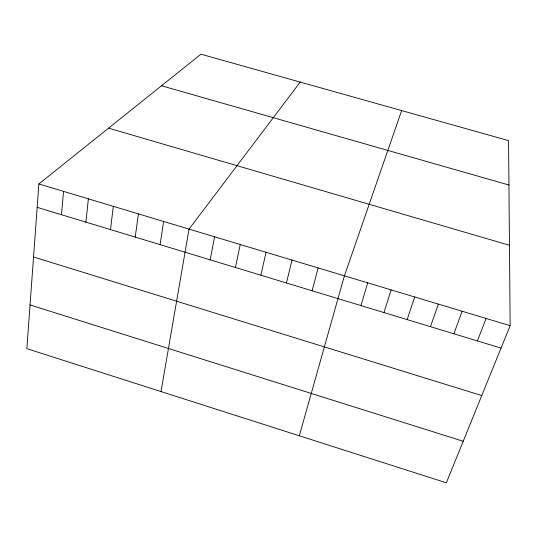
<?xml version="1.0" encoding="UTF-8"?>
<svg xmlns="http://www.w3.org/2000/svg" width="537" height="537" viewBox="0 0 537 537"><rect width="100%" height="100%" fill="white"/><g stroke="black" fill="none" stroke-linecap="round" stroke-linejoin="round"><path stroke-width="0.81" d="M38.872 183.949L26.85 348.667L446.341 482.803L510.15 325.684L508.559 140.62L200.959 54.197L38.872 183.949L510.15 325.684M61.48 214.719L63.554 191.373M85.92 222.137L88.37 198.838M110.501 229.594L113.327 206.342M135.217 237.092L138.425 213.887M160.066 244.63L163.664 221.479M161.019 391.567L189.044 229.111L300.203 82.08M210.189 259.841L214.572 236.79M235.461 267.507L240.24 244.51M260.875 275.219L266.057 252.269M286.429 282.972L292.014 260.083M312.125 290.772L318.132 267.936M299.324 435.789L344.392 275.83L401.649 110.582M360.918 305.58L367.711 282.845M383.982 312.574L391.144 289.893M407.16 319.609L414.705 296.974M430.452 326.677L438.38 304.096M453.866 333.779L462.182 311.252M477.393 340.921L486.106 318.448M161.523 85.766L508.942 185.023M108.575 128.155L509.459 245.268M37.167 207.342L501.048 348.097M33.542 256.981L481.77 395.561M30.045 304.935L463.209 441.26"/></g></svg>
